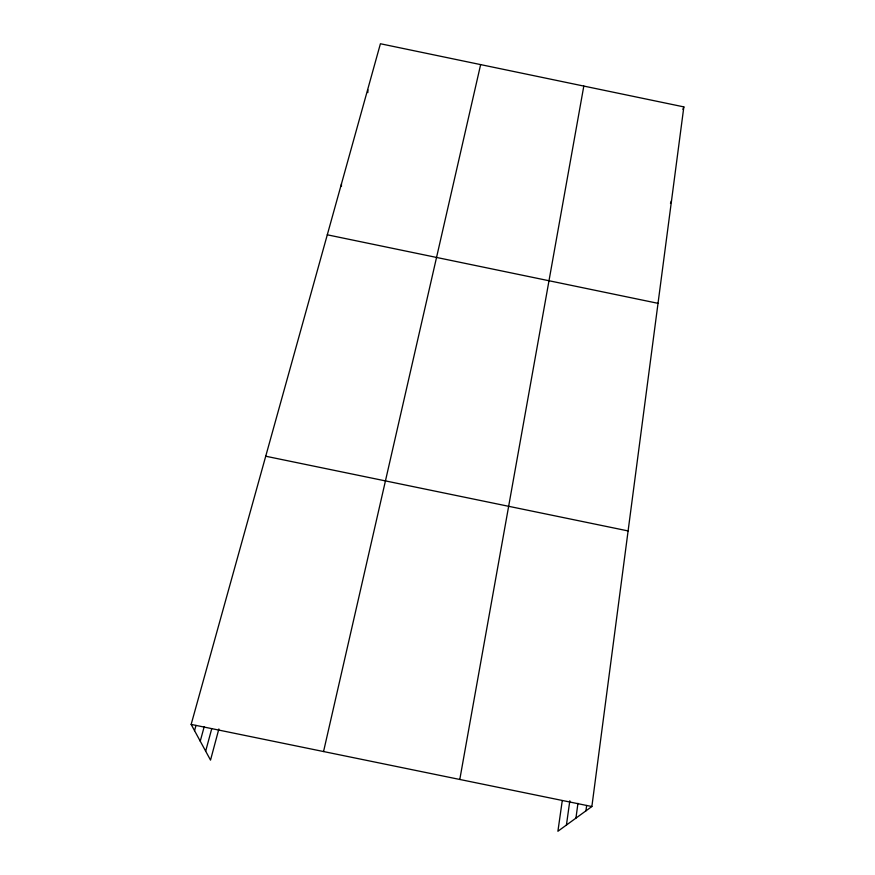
<?xml version="1.0" encoding="UTF-8"?>
<svg xmlns="http://www.w3.org/2000/svg" width="875" height="875" viewBox="0 0 875 875"><rect width="100%" height="100%" fill="white"/><g stroke="black" fill="none" stroke-linecap="round" stroke-linejoin="round"><path stroke-width="1.31" d="M341.436 186.441L341.447 183.892M367.839 92.597L367.927 89.862M562.253 800.691L557.911 831.25L591.872 806.531L683.845 106.892L380.417 43.75L191.155 724.413L210.525 760.113L218.87 728.952M585.933 810.852L586.644 805.47M575.936 818.136L577.948 803.337M566.431 825.048L569.822 800.778M459.791 779.461L583.811 86.067M323.553 751.548L480.637 64.608M205.669 751.155L211.717 728.788M200.244 741.18L204.192 726.742M194.545 730.669L195.989 725.43M682.894 109.309L683.845 106.892M670.458 203.339L671.486 200.889M191.155 724.413L591.872 806.531M265.727 456.225L628.108 530.928M327.294 234.806L658.022 303.33"/></g></svg>
